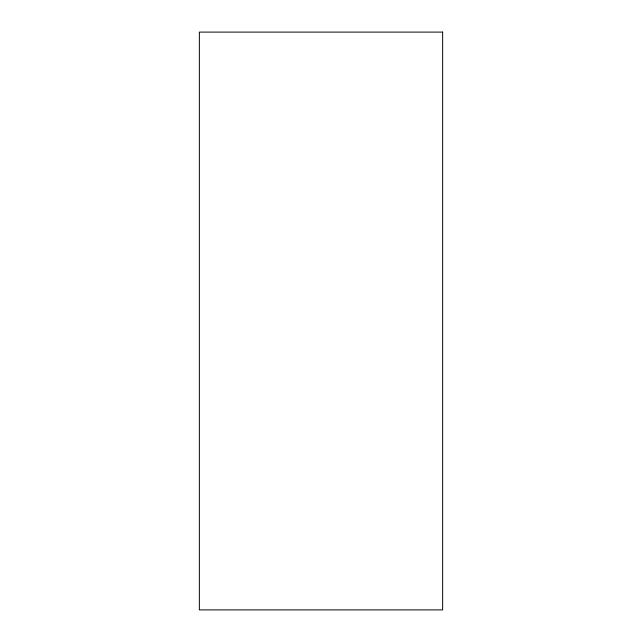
<?xml version="1.0" encoding="UTF-8"?>
<svg xmlns="http://www.w3.org/2000/svg" width="642" height="642" viewBox="0 0 642 642"><rect width="100%" height="100%" fill="white"/><g stroke="black" fill="none" stroke-linecap="round" stroke-linejoin="round"><path stroke-width="0.96" d="M442.643 32.1L199.357 32.1L199.357 609.9L442.643 609.9L442.643 32.1"/></g></svg>
